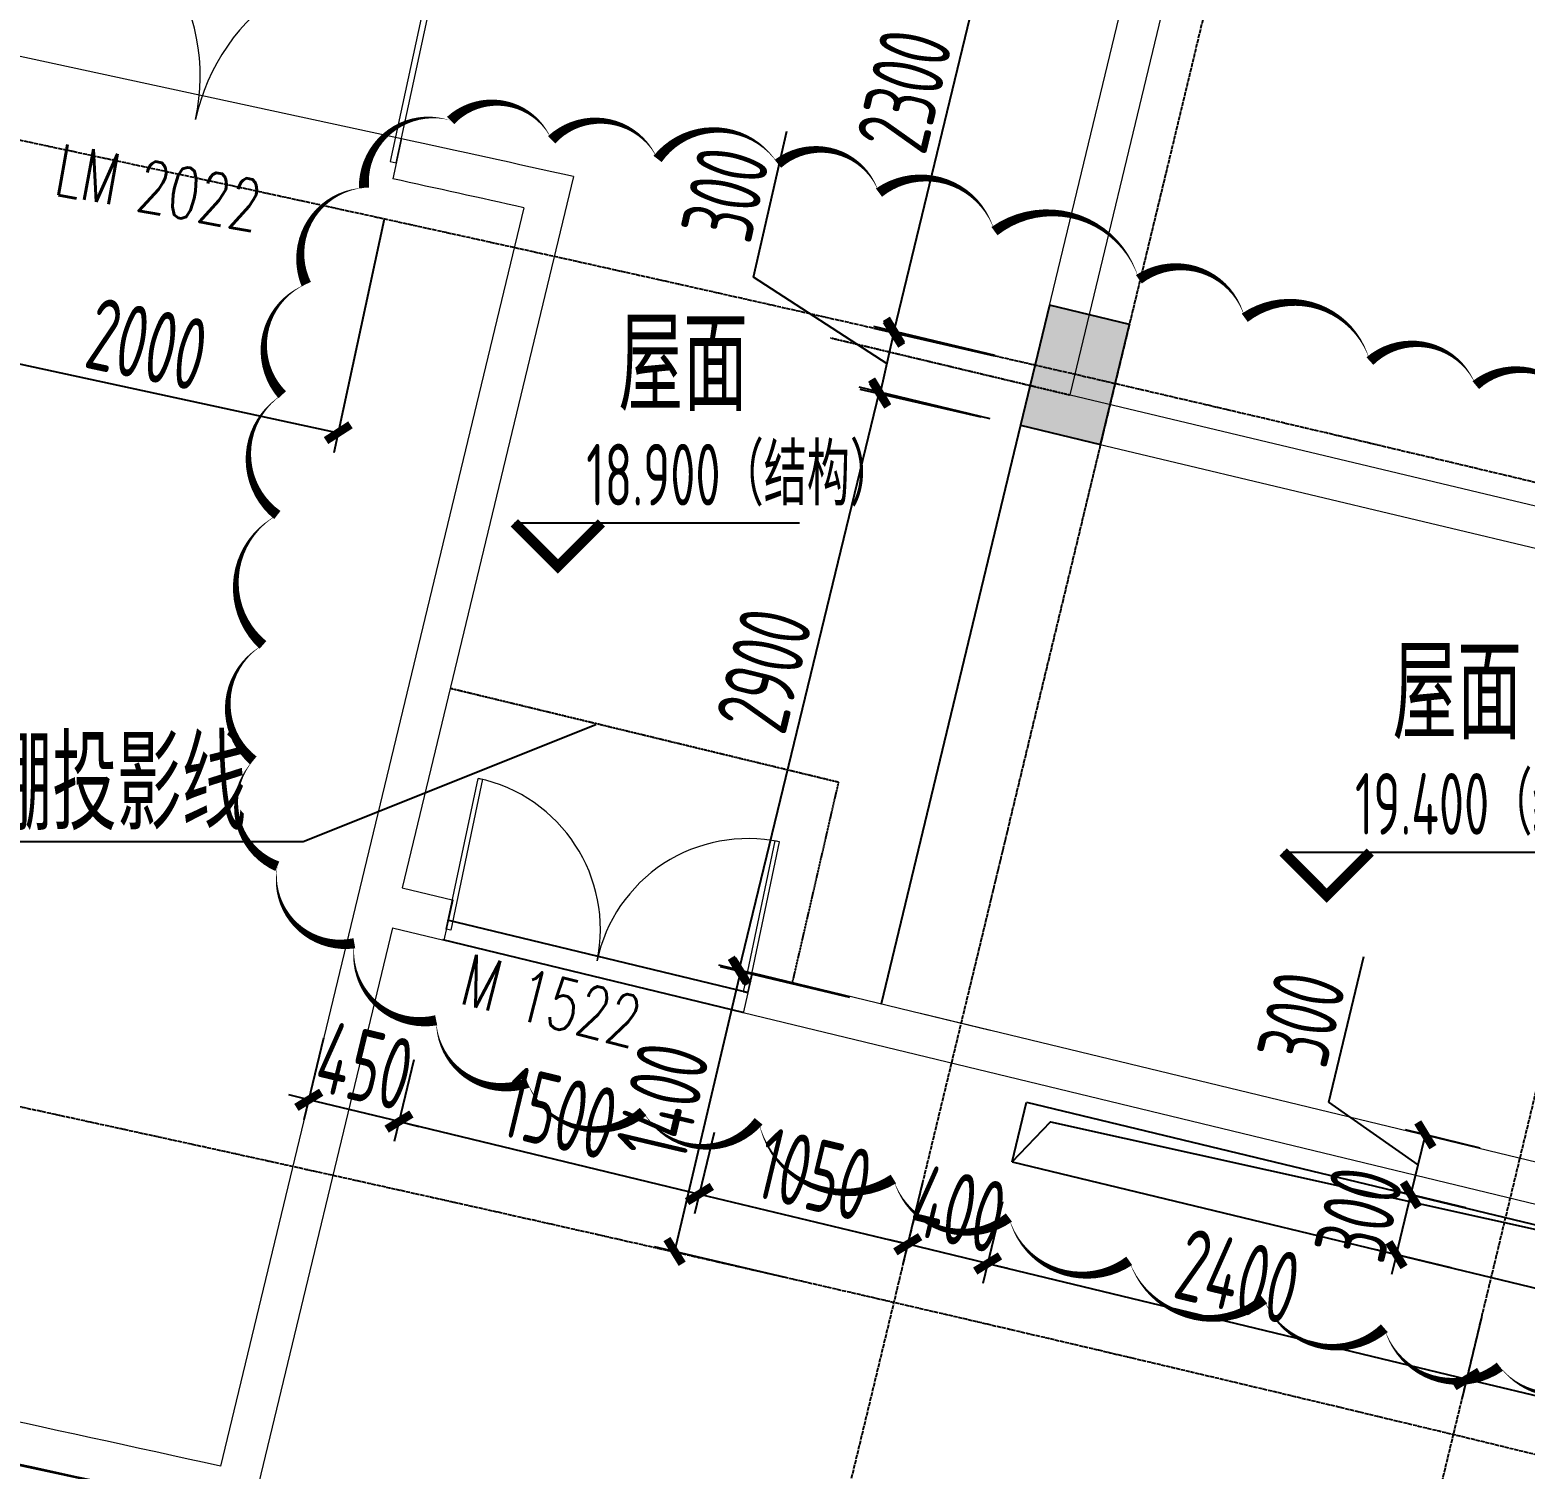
# Model space of a CAD drawing. Header units: millimetres. Extents: x 11536546 to 24947533, y -12764720 to -6308891.
# Drawn here: x 11843055 to 11850336, y -6398712 to -6391707 of the extents above; entities that cross this region are included whole.
import ezdxf
from ezdxf.enums import TextEntityAlignment as Align

# ---------------------------------------------------------------- set-up
doc = ezdxf.new("R2010")
doc.units = ezdxf.units.MM
doc.header["$LTSCALE"] = 10
for name, pattern in [('A2-RG-AXIS$0$CENTER', [2, 1.25, -0.25, 0.25, -0.25]), ('A2-RG-AXIS$0$DOTE', [2.4200000000000004, 2, -0.2, 0.02, -0.2]), ('A2-RI-F5$0$HIDDEN', [0.375, 0.25, -0.125])]:
    doc.linetypes.add(name, pattern=pattern)
for name, color, linetype in [('A2-RB-F5$0$$34$A-DIMS-100', 1, 'Continuous'), ('A2-RB-F5$0$A-DIMS-100', 1, 'Continuous'), ('A2-RB-F5$0$A-HATH', 9, 'Continuous'), ('A2-RG-AXIS$0$A-GRID', 1, 'A2-RG-AXIS$0$CENTER'), ('A2-RI-F5$0$$2$A-SYMB', 4, 'Continuous'), ('A2-RI-F5$0$A-HATH', 9, 'Continuous'), ('A2-RI-F5$0$A-HOLE', 2, 'Continuous'), ('A2-RI-F5$0$A-ROOF-DRAN', 175, 'Continuous'), ('A2-RI-F5$0$A-STRS', 50, 'Continuous'), ('A2-RI-F5$0$A-SYMB', 4, 'Continuous'), ('A2-RI-F5$0$A-SYMB-AREA', 4, 'Continuous'), ('A2-RI-F5$0$A-SYMB-DOOR', 4, 'Continuous'), ('A2-RI-F5$0$A-SYMB-NAME', 4, 'Continuous'), ('A2-RI-F5$0$A-SYMB-VOID', 35, 'Continuous'), ('A2-RI-F5$0$an-door', 2, 'Continuous'), ('A2-RI-F5$0$an-wall', 4, 'Continuous'), ('A2-RS-F5$0$A-HATH-GRAY', 8, 'Continuous'), ('A2-RS-F5$0$A-WALL-CONC', 6, 'Continuous')]:
    doc.layers.add(name, color=color, linetype=linetype)
for name, color, linetype, lineweight in [('A2-RI-F5$0$A-DOOR', 32, 'Continuous', 5), ('A2-RI-F5$0$A-WALL', 7, 'Continuous', 5), ('A2-RI-F5$0$ECADI-PARCEL NAMES', 2, 'Continuous', 9)]:
    doc.layers.add(name, color=color, linetype=linetype, lineweight=lineweight)
doc.styles.add('A2-RB-F5$0$$0$XD2008', font='hzs.shx', dxfattribs={"width": 0.7, "bigfont": 'hztxt.shx'})
doc.styles.add('A2-RB-F5$0$XD2008', font='hzs.shx', dxfattribs={"width": 0.7, "bigfont": 'hztxt.shx'})
doc.styles.add('A2-RI-F5$0$$0$XD2008', font='hzs.shx', dxfattribs={"width": 0.7, "bigfont": 'hztxt.shx'})
doc.styles.add('A2-RI-F5$0$ECADI', font='hzs.shx', dxfattribs={"width": 0.7, "bigfont": 'hztxt.shx'})
doc.styles.add('A2-RI-F5$0$ECADI-TXT', font='simplex.shx', dxfattribs={"bigfont": 'hztxt.shx'})
doc.dimstyles.new('A2-RB-F5$0$$0$XD100$0', dxfattribs={"dimscale": 100, "dimtxt": 3.5, "dimasz": 1, "dimexe": 1, "dimexo": 2, "dimgap": 0.5, "dimtad": 1, "dimdec": 0, "dimdsep": 46, "dimtxsty": 'A2-RB-F5$0$$0$XD2008', "dimblk1": 'A2-RB-F5$0$$20$_ArchTick', "dimblk2": 'A2-RB-F5$0$$20$_ArchTick', "dimsah": 1, "dimcen": 2.5, "dimclrt": 4, "dimaunit": 1, "dimadec": 0, "dimazin": 0, "dimtfac": 1, "dimtdec": 0, "dimtix": 1, "dimtmove": 2, "dimatfit": 3, "dimfxl": 0, "dimtolj": 1, "dimtzin": 0, "dimarcsym": 0})
doc.dimstyles.new('A2-RB-F5$0$XD100$0', dxfattribs={"dimscale": 100, "dimtxt": 3.5, "dimasz": 1, "dimexe": 1, "dimexo": 2, "dimgap": 0.5, "dimtad": 1, "dimdec": 0, "dimdsep": 46, "dimtxsty": 'A2-RB-F5$0$XD2008', "dimblk1": 'A2-RB-F5$0$_ArchTick', "dimblk2": 'A2-RB-F5$0$_ArchTick', "dimsah": 1, "dimcen": 2.5, "dimclrt": 4, "dimaunit": 1, "dimadec": 0, "dimazin": 0, "dimtfac": 1, "dimtdec": 0, "dimtix": 1, "dimtmove": 1, "dimatfit": 3, "dimfxl": 0, "dimtolj": 1, "dimtzin": 0, "dimarcsym": 0})

# ---------------------------------------------------------------- blocks, each defined once
blk = doc.blocks.new('A2-RS-F5')
at = {"layer": 'A2-RS-F5$0$A-HATH-GRAY', "ltscale": 3}
h = blk.add_hatch(color=256, dxfattribs=at)
h.paths.add_polyline_path([(11842321.90428654, -6391690.615967413), (11842713.27065002, -6391773.274116066), (11842589.28342704, -6392360.323661279), (11842197.91706357, -6392277.665512629)])
h.paths.add_polyline_path([(11833592.06087686, -6389987.642371937), (11833986.15228064, -6390056.140295059), (11833883.40539595, -6390647.277400717), (11833489.31399218, -6390578.779477595)])
h.paths.add_polyline_path([(11824744.81420379, -6389129.529481432), (11824834.79118663, -6388536.31439181), (11825230.26791305, -6388596.29904704), (11825140.29093021, -6389189.514136661)])
h.paths.add_polyline_path([(11852696.97136014, -6394780.110167758), (11853086.75627167, -6394869.930670648), (11853221.48702601, -6394285.253303346), (11852831.70211447, -6394195.432800456)])
h.paths.add_polyline_path([(11847879.10405778, -6393630.85118868), (11848267.96819689, -6393724.577819423), (11848408.55814301, -6393141.281610752), (11848019.69400389, -6393047.554980008)])
h.paths.add_polyline_path([(11854621.34327924, -6386808.890978524), (11855011.12819078, -6386898.711481415), (11855145.85894511, -6386314.034114113), (11854756.07403358, -6386224.213611223)])
h.paths.add_polyline_path([(11849800.57457327, -6385658.824452772), (11850189.43871238, -6385752.551083514), (11850330.0286585, -6385169.254874843), (11849941.16451938, -6385075.5282441)])
h.paths.add_polyline_path([(11850761.82500237, -6402795.945719294), (11851150.68914149, -6402889.672350037), (11851291.2790876, -6402306.376141366), (11850902.41494849, -6402212.649510622)])
h.paths.add_polyline_path([(11845945.90122119, -6401651.554094728), (11846334.76536031, -6401745.280725471), (11846475.35530642, -6401161.984516799), (11846086.49116731, -6401068.257886056)])
h.paths.add_polyline_path([(11840457.52973794, -6400444.413410977), (11840848.92493725, -6400526.934910948), (11840972.70718721, -6399939.842111985), (11840581.3119879, -6399857.320612013)])
h.paths.add_polyline_path([(11831997.73245878, -6398793.391804017), (11832391.33568718, -6398864.641355529), (11832498.21001445, -6398274.236512925), (11832104.60678605, -6398202.986961413)])
h.paths.add_polyline_path([(11823494.11623937, -6397385.35974841), (11823889.60303352, -6397445.277989797), (11823979.4803956, -6396852.047798569), (11823583.99360145, -6396792.129557181)])
h.paths.add_polyline_path([(11793833.20282873, -6381538.554442208), (11794232.3785879, -6381564.219852502), (11794270.87670334, -6380965.456213737), (11793871.70094417, -6380939.790803443)])
h.paths.add_polyline_path([(11801616.134312, -6382017.357266578), (11802015.31007117, -6382043.022676871), (11802053.80818661, -6381444.259038107), (11801654.63242744, -6381418.593627812)])
h.paths.add_polyline_path([(11801856.74149815, -6378275.003580611), (11802255.91725733, -6378300.668990904), (11802294.41537277, -6377701.90535214), (11801895.23961359, -6377676.239941846)])
h.paths.add_polyline_path([(11794073.84288032, -6377795.891268187), (11794473.0186395, -6377821.55667848), (11794511.51675494, -6377222.793039716), (11794112.34099576, -6377197.127629422)])
h.paths.add_polyline_path([(11800791.62358666, -6394841.549439968), (11801190.79934584, -6394867.214850261), (11801229.29746128, -6394268.451211496), (11800830.1217021, -6394242.785801202)])
h.paths.add_polyline_path([(11793208.19863436, -6394376.37385612), (11793607.37439354, -6394402.039266413), (11793645.87250898, -6393803.275627648), (11793246.6967498, -6393777.610217354)])
h.paths.add_polyline_path([(11801032.24979565, -6391099.125499848), (11801431.42555482, -6391124.790910142), (11801469.92367026, -6390526.027271377), (11801070.74791109, -6390500.361861083)])
h.paths.add_polyline_path([(11793782.4487804, -6385444.997938276), (11794181.62453957, -6385470.663348569), (11794143.12642413, -6386069.426987332), (11793743.95066496, -6386043.76157704)])
h.paths.add_polyline_path([(11789498.20568949, -6385266.479827492), (11789897.96201485, -6385280.439782198), (11789877.02208279, -6385880.074270235), (11789477.26575743, -6385866.11431553)])
h.paths.add_polyline_path([(11780625.99149902, -6385086.349569224), (11781025.99082418, -6385085.614807438), (11781027.09296686, -6385685.613795171), (11780627.0936417, -6385686.348556956)])
h.paths.add_polyline_path([(11771756.15788992, -6385156.498833105), (11772156.09697219, -6385149.518111947), (11772166.56805393, -6385749.426735361), (11771766.62897165, -6385756.407456517)])
h.paths.add_polyline_path([(11762877.34982993, -6385485.517775192), (11763276.83218426, -6385465.174506539), (11763307.34708724, -6386064.398038033), (11762907.86473291, -6386084.741306685)])
h.paths.add_polyline_path([(11789180.81460369, -6394210.841622682), (11789580.56272129, -6394225.034665778), (11789601.85205063, -6393625.412481019), (11789202.10393303, -6393611.219437923)])
h.paths.add_polyline_path([(11780563.73452788, -6394034.511276547), (11780963.72752367, -6394036.87841073), (11780967.27798949, -6393436.888915662), (11780567.28499371, -6393434.521781479)])
h.paths.add_polyline_path([(11771944.1167571, -6394105.586166854), (11772344.02043663, -6394096.808519382), (11772330.85373003, -6393496.953005248), (11771930.95005049, -6393505.73065272)])
h.paths.add_polyline_path([(11752786.31524094, -6395149.480559412), (11753185.04947198, -6395117.76164756), (11753137.47015298, -6394519.651115632), (11752738.73614109, -6394551.370010052)])
h.paths.add_polyline_path([(11756404.97910265, -6378216.475718225), (11756803.69753111, -6378184.757218766), (11756756.11656693, -6377586.647515418), (11756357.37621231, -6377618.367061418)])
h.paths.add_polyline_path([(11793448.82979583, -6390633.795230709), (11793848.00555501, -6390659.460641002), (11793886.50367045, -6390060.697002238), (11793487.32791127, -6390035.031591943)])
h.paths.add_polyline_path([(11763330.59917605, -6394423.990723143), (11763730.08591242, -6394403.733688041), (11763699.70012461, -6393804.503595423), (11763300.21338825, -6393824.760630525)])
h.paths.add_polyline_path([(11751469.94535055, -6378601.50628229), (11751868.68562965, -6378569.786044586), (11751821.10803365, -6377971.676073228), (11751422.36767903, -6378003.395619228)])
h.paths.add_polyline_path([(11757057.41109889, -6386441.239289915), (11757456.44374637, -6386413.136266937), (11757410.20760148, -6385814.906395334), (11757011.63881368, -6385842.976749659)])
h.paths.add_polyline_path([(11752124.17947959, -6386825.660111643), (11752522.91371063, -6386793.941199791), (11752475.33439163, -6386195.830667863), (11752076.60037974, -6386227.549562283)])
h.paths.add_polyline_path([(11757521.944411, -6394777.425468929), (11757920.84427101, -6394747.49663105), (11757871.87090682, -6394149.484616145), (11757473.43475213, -6394179.378662932)])
at = {"layer": 'A2-RS-F5$0$A-WALL-CONC'}
blk.add_3dface([(11847879.10405778, -6393630.85118868), (11848267.96819689, -6393724.577819423), (11848408.55814301, -6393141.281610752), (11848019.69400389, -6393047.554980008)], dxfattribs=at)
blk = doc.blocks.new('A2-RG-AXIS')
at = {"layer": 'A2-RG-AXIS$0$A-GRID', "linetype": 'A2-RG-AXIS$0$DOTE'}
for p, q in [((11852463.32296544, -6376318.388348403), (11846488.01340499, -6401109.467786302)), ((11845769.35964724, -6416040.753112658), (11855178.3874563, -6377003.453457114))]:
    blk.add_line(p, q, dxfattribs=at)
for radius, end in [(308699.9999999902, 95.4076440106419), (304099.9999999902, 95.40764399720393), (300799.9999999902, 95.40764398384447)]:
    blk.add_arc((11778730.70926435, -6694178.721949182), radius, 75.58928463849298, end, dxfattribs=at)
blk = doc.blocks.new('A2-RI-F5$0$A$C2779201F')
for points in [[(0, 0), (7.636845111846924e-07, 1000), (30.00000076368451, 1000.000000000931), (30, 0)], [(2000, 3.352761268615723e-07), (2000, 1000.000000335276), (1970, 1000.000000336207), (1970.000000001863, 3.352761268615723e-07)]]:
    blk.add_lwpolyline(points, close=True)
for centre, start, end in [((0, 0), 0, 90), ((2000, 3.352761268615723e-07), 90, 180)]:
    blk.add_arc(centre, 999.9999999999999, start, end)
blk = doc.blocks.new('A2-RI-F5$0$ECADI-TAG-DOOR')
blk = doc.blocks.new('A2-RI-F5$0$$2$ECADI-TAG-HGHT（国标）')
at = {"color": 1}
blk.add_line((-2.121320343559546, 2.121320343559546), (11.76789873223262, 2.121320343559546), dxfattribs=at)
at = {"color": 1, "const_width": 0.5}
blk.add_lwpolyline([(-2.121320343559546, 2.121320343559546), (0, 0), (2.121320343559546, 2.121320343559546)], dxfattribs=at)
at = {"style": 'A2-RI-F5$0$$0$XD2008', "width": 0.7}
blk.add_attdef('FL', text='', height=3, dxfattribs=at).set_placement((-2.688785023899595, 2.967328765217609), align=Align.RIGHT)
for tag, p in [('F.F.L.', (2.283611041903605, 2.967328765217609)), ('T.O.S.', (2.283611041903605, -1.104423031572336))]:
    blk.add_attdef(tag, p, '', height=3, dxfattribs=at)
blk = doc.blocks.new('A2-RI-F5$0$5erhfh')
at = {"layer": 'A2-RI-F5$0$A-SYMB-AREA', "style": 'A2-RI-F5$0$ECADI', "width": 0.7}
blk.add_attdef('340M2', text='', height=2.5, dxfattribs=at).set_placement((0, 1.25), align=Align.MIDDLE_LEFT)
at = {"layer": 'A2-RI-F5$0$A-SYMB-NAME', "style": 'A2-RI-F5$0$ECADI', "width": 0.7}
blk.add_attdef('CHINESENAME', (-12.29193252821193, 3.0875), '', height=4.5, dxfattribs=at)
blk = doc.blocks.new('A2-RI-F5')
at = {"layer": 'A2-RI-F5$0$A-HATH', "linetype": 'A2-RI-F5$0$HIDDEN'}
for p, q in [((11846952.96846694, -6393205.582090617), (11848120.27986524, -6393483.778988591)), ((11845102.52243879, -6394910.998623983), (11846992.0453875, -6395367.552121131)), ((11846992.0453875, -6395367.552121131), (11846767.48672993, -6396342.070377038))]:
    blk.add_line(p, q, dxfattribs=at)
at = {"layer": 'A2-RI-F5$0$A-HOLE'}
for p, q in [((11847837.64773356, -6397217.034946344), (11847907.94268704, -6396925.386837288)), ((11847907.94268704, -6396925.386837288), (11851553.5438625, -6397804.074330435)), ((11847837.64773356, -6397217.034946344), (11851483.24886215, -6398095.722428192))]:
    blk.add_line(p, q, dxfattribs=at)
at = {"layer": 'A2-RI-F5$0$A-HOLE', "ltscale": 500}
blk.add_lwpolyline([(11841611.26055071, -6398394.279020389), (11843879.62481667, -6398880.31392593), (11843505.56083563, -6400428.438629267), (11841276.49412579, -6399953.19002882), (11841611.26055071, -6398394.279020389)], dxfattribs=at)
at = {"layer": 'A2-RI-F5$0$A-ROOF-DRAN'}
blk.add_arc((11778730.70895571, -6694178.723858639), 299749.9999999704, 77.09857082075048, 93.89835785240902, dxfattribs=at)
at = {"layer": 'A2-RI-F5$0$A-STRS'}
blk.add_line((11847879.10385366, -6393630.851139481), (11847200.36225591, -6396446.895512211), dxfattribs=at)
at = {"layer": 'A2-RI-F5$0$A-SYMB'}
blk.add_lwpolyline([(11842347.0921539, -6395656.822555014), (11844385.12464634, -6395656.822555014), (11845810.50839304, -6395087.477901435)], dxfattribs=at)
at = {"layer": 'A2-RI-F5$0$A-SYMB-VOID', "ltscale": 500}
blk.add_lwpolyline([(11847837.64773356, -6397217.034946344), (11848025.09129091, -6397022.577019993), (11851553.5438625, -6397804.074330435)], dxfattribs=at)
at = {"layer": 'A2-RI-F5$0$A-WALL'}
for p, q in [((11847878.86451106, -6393631.845547479), (11848488.32708784, -6391103.234267619)), ((11848120.27986524, -6393483.778988591), (11848682.7591574, -6391150.097582991)), ((11844865.04428501, -6392235.74338044), (11844823.15971093, -6392431.309518469)), ((11845701.95759325, -6392421.100840328), (11844867.54776348, -6395883.000123311)), ((11845459.78962454, -6392572.289931745), (11843983.33001273, -6398698.002128677)), ((11848120.27986524, -6393483.778988592), (11852743.33735823, -6394585.558904023)), ((11847878.86451106, -6393631.845547481), (11852696.97136014, -6394780.110167758)), ((11844867.65745122, -6395883.026626468), (11845117.00750875, -6395943.275506142)), ((11845114.94598122, -6395942.778590415), (11845070.03451123, -6396137.681106638)), ((11844820.68445371, -6396077.432226964), (11843651.27999228, -6400929.197297432)), ((11844820.68445371, -6396077.432226964), (11845070.03451123, -6396137.681106638)), ((11846573.26000113, -6396294.271067128), (11846527.62445109, -6396492.315876957)), ((11846573.01933054, -6396295.315506409), (11847731.35705763, -6396575.197336129)), ((11846528.15847051, -6396489.998390389), (11852158.03017462, -6397850.308735779)), ((11847391.88915368, -6396492.940791387), (11852204.89348439, -6397655.876632127))]:
    blk.add_line(p, q, dxfattribs=at)
for centre, radius, start, end in [((11778730.70926437, -6694178.721949022), 309099.9999998286, 77.4867540683897, 77.64564537205918), ((11778730.70926437, -6694178.721949022), 308899.9999998286, 77.52452923331838, 77.64547321948187), ((11764832.99186637, -6751828.441490963), 364756.3279447493, 77.05215059986755, 77.05222803397481), ((11778730.70895571, -6694178.723858639), 300149.9999999704, 76.83044693263419, 82.06675921657938), ((11778730.76012573, -6694178.732673494), 302600.0000002541, 77.54694085264134, 78.03603223219214), ((11778730.76012573, -6694178.732673494), 302400.0000002541, 77.54766731588592, 77.99822393826572)]:
    blk.add_arc(centre, radius, start, end, dxfattribs=at)
at = {"layer": 'A2-RI-F5$0$an-door'}
for p, q in [((11846549.58370327, -6396392.297539454), (11845089.0789005, -6396039.404987526)), ((11846526.09720451, -6396489.500339703), (11845065.59240174, -6396136.607787775))]:
    blk.add_line(p, q, dxfattribs=at)
at = {"layer": 'A2-RI-F5$0$an-wall'}
blk.add_arc((11778729.82955532, -6694178.797083407), 297150.0000024507, 76.66060151401074, 94.29744478682298, dxfattribs=at)
at = {"layer": 'A2-RI-F5$0$ECADI-PARCEL NAMES'}
blk.add_line((11842909.98388137, -6391814.152562562), (11844865.04602304, -6392235.743753669), dxfattribs=at)
at = {"layer": 'Defpoints', "color": 3}
for points in [[(11848970.56670965, -6393108.111065512, 0, 50, 0.52056705), (11848454.9891254, -6392920.748493041, 0, 50, 0.52056705), (11848454.9891254, -6392920.748493041, 0, 50, 0.52056705), (11847751.92725147, -6392686.549148901, 0, 50, 0.52056705), (11847751.92725147, -6392686.549148901, 0, 50, 0.52056705), (11847189.49123191, -6392499.18657643, 0, 50, 0.52056705), (11847189.49123191, -6392499.186576429, 0, 50, 0.52056705), (11846697.35129006, -6392358.66077563, 0, 50, 0.52056705), (11846697.35129006, -6392358.66077563, 0, 50, 0.52056705), (11846111.46077862, -6392335.246261244, 0, 50, 0.52056705), (11846111.46077862, -6392335.246261244, 0, 50, 0.52056705), (11845595.88319437, -6392241.564975008, 0, 50, 0.52056705), (11845595.88319437, -6392241.564975008, 0, 50, 0.52056705), (11845103.74325252, -6392147.883688772, 0, 50, 0.52056705), (11845103.74325252, -6392147.883688772, 0, 50, 0.52056705), (11844681.91623786, -6392475.764319149, 0, 50, 0.52056705), (11844681.91623786, -6392475.764319149, 0, 50, 0.52056705), (11844400.69822808, -6392944.170750324, 0, 50, 0.52056705), (11844400.69822808, -6392944.170750324, 0, 50, 0.52056705), (11844283.5100161, -6393482.836210453, 0, 50, 0.52056705), (11844283.5100161, -6393482.836210453, 0, 50, 0.52056705), (11844260.0723737, -6394068.346185145, 0, 50, 0.52056705), (11844260.0723737, -6394068.346185145, 0, 50, 0.52056705), (11844189.77629601, -6394700.692931508, 0, 50, 0.52056705), (11844189.77629601, -6394700.692931508, 0, 50, 0.52056705), (11844142.90101121, -6395262.780648919, 0, 50, 0.52056705), (11844142.90101121, -6395262.780648919, 0, 50, 0.52056705), (11844260.0723737, -6395778.023851763, 0, 50, 0.52056705), (11844260.0723737, -6395778.023851763, 0, 50, 0.52056705), (11844635.04095306, -6396152.748996705, 0, 50, 0.52056705), (11844635.04095306, -6396152.748996705, 0, 50, 0.52056705), (11845033.44717482, -6396527.474141645, 0, 50, 0.52056705), (11845033.44717482, -6396527.474141645, 0, 50, 0.52056705), (11845478.71183188, -6396831.940257632, 0, 50, 0.52056705), (11845478.71183188, -6396831.940257632, 0, 50, 0.52056705), (11846041.16470093, -6396972.458315537, 0, 50, 0.52056705), (11846041.16470093, -6396972.458315537, 0, 50, 0.52056705), (11846603.60072048, -6397019.302830103, 0, 50, 0.52056705), (11846603.60072048, -6397019.302830103, 0, 50, 0.52056705), (11847259.78730962, -6397300.346688808, 0, 50, 0.52056705), (11847259.78730962, -6397300.346688808, 0, 50, 0.52056705), (11847822.24017866, -6397487.70926128, 0, 50, 0.52056705), (11847822.24017866, -6397487.70926128, 0, 50, 0.52056705), (11848408.1138406, -6397698.494091032, 0, 50, 0.52056705), (11848408.1138406, -6397698.494091032, 0, 50, 0.52056705), (11849064.30042974, -6397885.856663501, 0, 50, 0.52056705), (11849064.30042974, -6397885.856663501, 0, 50, 0.52056705), (11849650.19094118, -6398026.374721408, 0, 50, 0.52056705), (11849650.19094118, -6398026.374721409, 0, 50, 0.52056705), (11850212.62696073, -6398213.737293878, 0, 50, 0.52056705), (11850212.62696073, -6398213.737293878, 0, 50, 0.52056705), (11850775.07982977, -6398190.315036595, 0, 50, 0.52056705)], [(11850611.03318249, -6393576.517496687, 0, 50, 0.52056705), (11850095.45559824, -6393435.999438782, 0, 50, 0.52056705), (11850095.45559824, -6393435.999438782, 0, 50, 0.52056705), (11849579.87801399, -6393318.895895264, 0, 50, 0.52056705), (11849579.87801399, -6393318.895895264, 0, 50, 0.52056705), (11848970.56670965, -6393108.111065513, 0, 0, 0)]]:
    blk.add_lwpolyline(points, format="xyseb", dxfattribs=at)
ref = blk.add_blockref('A2-RI-F5$0$5erhfh', (11846806.22076557, -6396196.051744877), dxfattribs=dict(xscale=100, yscale=100, zscale=100))
ref.add_attrib('CHINESENAME', '屋面', (11845920.92071938, -6393561.645153998), dxfattribs={"layer": 'A2-RI-F5$0$A-SYMB-NAME', "height": 450, "style": 'A2-RI-F5$0$ECADI', "width": 0.7})
ref = blk.add_blockref('A2-RI-F5$0$5erhfh', (11850575.2497752, -6397794.696297635), dxfattribs=dict(xscale=100, yscale=100, zscale=100))
ref.add_attrib('CHINESENAME', '屋面', (11849689.94972901, -6395160.289706756), dxfattribs={"layer": 'A2-RI-F5$0$A-SYMB-NAME', "height": 450, "style": 'A2-RI-F5$0$ECADI', "width": 0.7})
ref = blk.add_blockref('A2-RI-F5$0$5erhfh', (11842879.66619184, -6395910.270139504), dxfattribs=dict(xscale=-100, yscale=100, zscale=100))
ref.add_attrib('CHINESENAME', '雨棚投影线', (11842533.85944464, -6395601.520139385), dxfattribs={"layer": 'A2-RI-F5$0$A-SYMB-NAME', "height": 450, "style": 'A2-RI-F5$0$ECADI', "width": 0.7})
at = {"layer": 'A2-RI-F5$0$$2$A-SYMB'}
ref = blk.add_blockref('A2-RI-F5$0$$2$ECADI-TAG-HGHT（国标）', (11845626.23374669, -6394318.58874854), dxfattribs=dict(at, xscale=100, yscale=100, zscale=100))
ref.add_attrib('F.F.L.', '18.900（结构）', (11845763.86178589, -6394021.855872017), dxfattribs={"layer": '0', "height": 300, "style": 'A2-RI-F5$0$$0$XD2008', "width": 0.6999999999999998})
ref = blk.add_blockref('A2-RI-F5$0$$2$ECADI-TAG-HGHT（国标）', (11849369.61622615, -6395920.855133447), dxfattribs=dict(at, xscale=100, yscale=100, zscale=100))
ref.add_attrib('F.F.L.', '19.400（结构）', (11849507.24426536, -6395624.122256924), dxfattribs={"layer": '0', "height": 300, "style": 'A2-RI-F5$0$$0$XD2008', "width": 0.6999999999999998})
at = {"layer": 'A2-RI-F5$0$A-DOOR', "rotation": 347.8310307398768}
blk.add_blockref('A2-RI-F5$0$A$C2779201F', (11842884.34287835, -6391933.067071335), dxfattribs=at)
at = {"layer": 'A2-RI-F5$0$A-DOOR', "xscale": 0.7500000000684255, "yscale": 0.7500000000684255, "zscale": 0.7500000000684255, "rotation": 348.0969566789299}
blk.add_blockref('A2-RI-F5$0$A$C2779201F', (11845082.6951796, -6396083.909232867), dxfattribs=at)
at = {"layer": 'A2-RI-F5$0$A-SYMB-DOOR'}
ref = blk.add_blockref('A2-RI-F5$0$ECADI-TAG-DOOR', (11843561.38455539, -6393318.889902758), dxfattribs=dict(at, xscale=99.99999999833324, yscale=99.99999999833324, zscale=99.99999999833324, rotation=349.587748184))
ref.add_attrib('门窗主编号1', 'LM', dxfattribs={"height": 250.0000000002097, "rotation": 349.5877481237735, "style": 'A2-RI-F5$0$ECADI-TXT', "width": 0.6999999999999982}).set_placement((11843466.84125823, -6392560.891516703), align=Align.RIGHT)
ref.add_attrib('门窗主编号2', '2022', (11843563.37411449, -6392582.92406457, 333.3333333332655), dxfattribs={"height": 250.0000000002097, "rotation": 349.5877481237735, "style": 'A2-RI-F5$0$ECADI-TXT', "width": 0.6999999999999982})
ref = blk.add_blockref('A2-RI-F5$0$ECADI-TAG-DOOR', (11845356.60752773, -6397250.622586899, -333.3333333332655), dxfattribs=dict(at, xscale=99.99999999833327, yscale=99.99999999833327, zscale=99.99999999833327, rotation=345.7570234982839))
ref.add_attrib('门窗主编号1', 'M', dxfattribs={"height": 250.0000000002097, "rotation": 345.757023394144, "style": 'A2-RI-F5$0$ECADI-TXT', "width": 0.6999999999999982}).set_placement((11845312.91654351, -6396488.001392461, -333.3333333332655), align=Align.RIGHT)
ref.add_attrib('门窗主编号2', '1522', (11845407.7617531, -6396516.433974514), dxfattribs={"height": 250.0000000002097, "rotation": 345.757023394144, "style": 'A2-RI-F5$0$ECADI-TXT', "width": 0.6999999999999982})
blk = doc.blocks.new('A2-RB-F5$0$_ArchTick')
at = {"color": 0, "linetype": 'ByBlock', "const_width": 0.4}
blk.add_lwpolyline([(-0.5, -0.5), (0.5, 0.5)], dxfattribs=at)
blk = doc.blocks.new('*D783')
at = {"layer": 'A2-RB-F5$0$A-DIMS-100', "color": 0, "lineweight": -2, "transparency": 16777216}
for p, q in [((11847401.91997114, -6397317.742297629), (11847306.22742379, -6397714.762876214)), ((11847790.7841109, -6397411.468925699), (11847695.09156355, -6397808.489504283)), ((11847329.65908081, -6397617.546841275), (11847232.44304587, -6397594.115184258)), ((11847718.52322057, -6397711.273469344), (11847329.65908081, -6397617.546841275)), ((11847718.52322057, -6397711.273469344), (11847815.73925551, -6397734.70512636))]:
    blk.add_line(p, q, dxfattribs=at)
at = {"layer": 'Defpoints', "color": 0, "transparency": 16777216}
for p in [(11847448.78328517, -6397123.31022775), (11847837.64742493, -6397217.036855819), (11847329.65908081, -6397617.546841275)]:
    blk.add_point(p, dxfattribs=at)
at = {"layer": 'A2-RB-F5$0$A-DIMS-100', "color": 0, "lineweight": -2, "transparency": 16777216, "xscale": 100, "yscale": 100, "zscale": 100}
for p, rotation in [((11847329.65908081, -6397617.546841275), 346.4486596404055), ((11847718.52322057, -6397711.273469344), 166.4486596404056)]:
    blk.add_blockref('A2-RB-F5$0$_ArchTick', p, dxfattribs=dict(at, rotation=rotation))
at = {"layer": 'A2-RB-F5$0$A-DIMS-100', "color": 4, "transparency": 16777216, "insert": (11847576.81237898, -6397445.674076695), "char_height": 350, "attachment_point": 5, "rotation": 346.44865964040554, "style": 'A2-RB-F5$0$XD2008'}
blk.add_mtext('\\A1;400', dxfattribs=at)
blk = doc.blocks.new('*D784')
at = {"layer": 'A2-RB-F5$0$A-DIMS-100', "color": 0, "lineweight": -2, "transparency": 16777216}
for p, q in [((11847790.78409136, -6397411.468920993), (11847695.09149943, -6397808.489509493)), ((11847718.52316621, -6397711.273476906), (11850051.70794827, -6398273.633479692)), ((11850123.96887342, -6397973.828923779), (11850028.27628149, -6398370.849512278))]:
    blk.add_line(p, q, dxfattribs=at)
at = {"layer": 'Defpoints', "color": 0, "transparency": 16777216}
for p in [(11847837.64742493, -6397217.036855821), (11850170.83220699, -6397779.396858606), (11850051.70794827, -6398273.633479692)]:
    blk.add_point(p, dxfattribs=at)
at = {"layer": 'A2-RB-F5$0$A-DIMS-100', "color": 0, "lineweight": -2, "transparency": 16777216, "xscale": 100, "yscale": 100, "zscale": 100}
for p, rotation in [((11847718.52316621, -6397711.273476906), 166.4486538849018), ((11850051.70794827, -6398273.633479692), 346.4486538849018)]:
    blk.add_blockref('A2-RB-F5$0$_ArchTick', p, dxfattribs=dict(at, rotation=rotation))
at = {"layer": 'A2-RB-F5$0$A-DIMS-100', "color": 4, "transparency": 16777216, "insert": (11848937.8368075, -6397773.71740498), "char_height": 350, "attachment_point": 5, "rotation": 346.4486538849018, "style": 'A2-RB-F5$0$XD2008'}
blk.add_mtext('\\A1;2400', dxfattribs=at)
blk = doc.blocks.new('*D785')
at = {"layer": 'A2-RB-F5$0$A-DIMS-100', "color": 0, "lineweight": -2, "transparency": 16777216}
for p, q in [((11850123.96887343, -6397973.828923778), (11850028.27639541, -6398370.849039624)), ((11850051.7080622, -6398273.633007037), (11851364.12440872, -6398589.960486099)), ((11851436.38521995, -6398290.15640284), (11851340.69274194, -6398687.176518685))]:
    blk.add_line(p, q, dxfattribs=at)
at = {"layer": 'Defpoints', "color": 0, "transparency": 16777216}
for p in [(11850170.83220699, -6397779.396858606), (11851483.24855352, -6398095.724337668), (11851364.12440872, -6398589.960486099)]:
    blk.add_point(p, dxfattribs=at)
at = {"layer": 'A2-RB-F5$0$A-DIMS-100', "color": 0, "lineweight": -2, "transparency": 16777216, "xscale": 100, "yscale": 100, "zscale": 100}
for p, rotation in [((11850051.7080622, -6398273.633007037), 166.4486538847832), ((11851364.12440872, -6398589.960486099), 346.4486538847832)]:
    blk.add_blockref('A2-RB-F5$0$_ArchTick', p, dxfattribs=dict(at, rotation=rotation))
at = {"layer": 'A2-RB-F5$0$A-DIMS-100', "color": 4, "transparency": 16777216, "insert": (11850760.63748572, -6398213.06067325), "char_height": 350, "attachment_point": 5, "rotation": 346.4486538847832, "style": 'A2-RB-F5$0$XD2008'}
blk.add_mtext('\\A1;1350', dxfattribs=at)
blk = doc.blocks.new('*D798')
at = {"layer": 'A2-RB-F5$0$A-DIMS-100', "color": 0, "lineweight": -2, "transparency": 16777216}
for p, q in [((11846578.84912506, -6392911.073016906), (11846741.44082794, -6392199.410218839)), ((11847228.61804519, -6393331.727250094), (11846578.84912506, -6392911.073016906)), ((11847754.19165929, -6393295.617307638), (11847165.04328554, -6393161.016148779)), ((11847194.70475031, -6393480.165515397), (11847262.53134008, -6393183.28898479)), ((11847686.36506952, -6393592.493838245), (11847097.21669578, -6393457.892679386))]:
    blk.add_line(p, q, dxfattribs=at)
at = {"layer": 'Defpoints', "color": 0, "transparency": 16777216}
for p in [(11847262.53134008, -6393183.28898479), (11847949.16776835, -6393340.162979661), (11847881.34117858, -6393637.039510268)]:
    blk.add_point(p, dxfattribs=at)
at = {"layer": 'A2-RB-F5$0$A-DIMS-100', "color": 0, "lineweight": -2, "transparency": 16777216, "xscale": 100, "yscale": 100, "zscale": 100}
for p, rotation in [((11847262.53134008, -6393183.28898479), 77.13066656777235), ((11847194.70475031, -6393480.165515397), 257.1306665677723)]:
    blk.add_blockref('A2-RB-F5$0$_ArchTick', p, dxfattribs=dict(at, rotation=rotation))
at = {"layer": 'A2-RB-F5$0$A-DIMS-100', "color": 4, "transparency": 16777216, "insert": (11846440.79685381, -6392505.127736847), "char_height": 350, "attachment_point": 5, "rotation": 77.13066656777235, "style": 'A2-RB-F5$0$XD2008'}
blk.add_mtext('\\A1;300', dxfattribs=at)
blk = doc.blocks.new('*D799')
at = {"layer": 'A2-RB-F5$0$A-DIMS-100', "color": 0, "lineweight": -2, "transparency": 16777216}
for p, q in [((11847046.90825999, -6396416.063905507), (11846417.88919008, -6396267.787278698)), ((11846515.22151028, -6396290.7311111), (11846194.21087157, -6397652.522363937)), ((11846725.89762129, -6397777.855158344), (11846096.87855138, -6397629.578531534))]:
    blk.add_line(p, q, dxfattribs=at)
at = {"layer": 'Defpoints', "color": 0, "transparency": 16777216}
for p in [(11847241.57290038, -6396461.951570313), (11846194.21087157, -6397652.522363937), (11846920.56226168, -6397823.74282315)]:
    blk.add_point(p, dxfattribs=at)
at = {"layer": 'A2-RB-F5$0$A-DIMS-100', "color": 0, "lineweight": -2, "transparency": 16777216, "xscale": 100, "yscale": 100, "zscale": 100}
for p, rotation in [((11846515.22151028, -6396290.7311111), 76.73599419999337), ((11846194.21087157, -6397652.522363937), 256.7359941999933)]:
    blk.add_blockref('A2-RB-F5$0$_ArchTick', p, dxfattribs=dict(at, rotation=rotation))
at = {"layer": 'A2-RB-F5$0$A-DIMS-100', "color": 4, "transparency": 16777216, "insert": (11846135.71847048, -6396920.003114613), "char_height": 350, "attachment_point": 5, "rotation": 76.73599419999333, "style": 'A2-RB-F5$0$XD2008'}
blk.add_mtext('\\A1;1400', dxfattribs=at)
blk = doc.blocks.new('*D800')
at = {"layer": 'A2-RB-F5$0$A-DIMS-100', "color": 0, "lineweight": -2, "transparency": 16777216}
for p, q in [((11847190.23973844, -6393469.083892132), (11846507.01288775, -6396283.638784354)), ((11847730.44413521, -6393600.217290794), (11847093.06193051, -6393445.494198482)), ((11847047.21728453, -6396414.772183015), (11846409.83507983, -6396260.049090704))]:
    blk.add_line(p, q, dxfattribs=at)
at = {"layer": 'Defpoints', "color": 0, "transparency": 16777216}
for p in [(11847924.79975107, -6393647.396678092), (11846507.01288775, -6396283.638784354), (11847241.57290038, -6396461.951570313)]:
    blk.add_point(p, dxfattribs=at)
at = {"layer": 'A2-RB-F5$0$A-DIMS-100', "color": 0, "lineweight": -2, "transparency": 16777216, "xscale": 100, "yscale": 100, "zscale": 100}
for p, rotation in [((11847190.23973844, -6393469.083892132), 76.3555000022319), ((11846507.01288775, -6396283.638784354), 256.355500002232)]:
    blk.add_blockref('A2-RB-F5$0$_ArchTick', p, dxfattribs=dict(at, rotation=rotation))
at = {"layer": 'A2-RB-F5$0$A-DIMS-100', "color": 4, "transparency": 16777216, "insert": (11846629.97624526, -6394823.284527532), "char_height": 350, "attachment_point": 5, "rotation": 76.35550000223193, "style": 'A2-RB-F5$0$XD2008'}
blk.add_mtext('\\A1;2900', dxfattribs=at)
blk = doc.blocks.new('*D801')
at = {"layer": 'A2-RB-F5$0$A-DIMS-100', "color": 0, "lineweight": -2, "transparency": 16777216}
for p, q in [((11849779.54015831, -6397376.493775021), (11849802.97185458, -6397279.277749543)), ((11850046.69524486, -6397440.885389625), (11849682.32413283, -6397353.062078748)), ((11849709.24506949, -6397668.141851455), (11849779.54015831, -6397376.493775021)), ((11849976.40015604, -6397732.533466059), (11849612.02904401, -6397644.710155182)), ((11849709.24506949, -6397668.141851455), (11849685.81337321, -6397765.357876932))]:
    blk.add_line(p, q, dxfattribs=at)
at = {"layer": 'Defpoints', "color": 0, "transparency": 16777216}
for p in [(11849779.54015831, -6397376.493775021), (11850241.12729581, -6397487.748782172), (11850170.83220699, -6397779.396858606)]:
    blk.add_point(p, dxfattribs=at)
at = {"layer": 'A2-RB-F5$0$A-DIMS-100', "color": 0, "lineweight": -2, "transparency": 16777216, "xscale": 100, "yscale": 100, "zscale": 100}
for p, rotation in [((11849779.54015831, -6397376.493775021), 256.4486365041279), ((11849709.24506949, -6397668.141851455), 76.44863650412783)]:
    blk.add_blockref('A2-RB-F5$0$_ArchTick', p, dxfattribs=dict(at, rotation=rotation))
at = {"layer": 'A2-RB-F5$0$A-DIMS-100', "color": 4, "transparency": 16777216, "insert": (11849525.65655657, -6397469.596496623), "char_height": 350, "attachment_point": 5, "rotation": 76.44863650412786, "style": 'A2-RB-F5$0$XD2008'}
blk.add_mtext('\\A1;300', dxfattribs=at)
blk = doc.blocks.new('*D802')
at = {"layer": 'A2-RB-F5$0$A-DIMS-100', "color": 0, "lineweight": -2, "transparency": 16777216}
for p, q in [((11849379.78415186, -6396926.108012738), (11849550.83553466, -6396216.431026747)), ((11849814.68770272, -6397230.669736804), (11849379.78415186, -6396926.108012738)), ((11850116.99033368, -6397149.237313192), (11849752.61922165, -6397061.414002314)), ((11849779.54015831, -6397376.493775021), (11849849.83524713, -6397084.845698588)), ((11850046.69524486, -6397440.885389625), (11849682.32413283, -6397353.062078748))]:
    blk.add_line(p, q, dxfattribs=at)
at = {"layer": 'Defpoints', "color": 0, "transparency": 16777216}
for p in [(11849849.83524713, -6397084.845698588), (11850311.42238463, -6397196.100705739), (11850241.12729581, -6397487.748782172)]:
    blk.add_point(p, dxfattribs=at)
at = {"layer": 'A2-RB-F5$0$A-DIMS-100', "color": 0, "lineweight": -2, "transparency": 16777216, "xscale": 100, "yscale": 100, "zscale": 100}
for p, rotation in [((11849849.83524713, -6397084.845698588), 76.44863650412785), ((11849779.54015831, -6397376.493775021), 256.4486365041279)]:
    blk.add_blockref('A2-RB-F5$0$_ArchTick', p, dxfattribs=dict(at, rotation=rotation))
at = {"layer": 'A2-RB-F5$0$A-DIMS-100', "color": 4, "transparency": 16777216, "insert": (11849246.57378593, -6396518.548203128), "char_height": 350, "attachment_point": 5, "rotation": 76.44863650412786, "style": 'A2-RB-F5$0$XD2008'}
blk.add_mtext('\\A1;300', dxfattribs=at)
blk = doc.blocks.new('*D846')
at = {"layer": 'A2-RB-F5$0$A-DIMS-100', "color": 0, "lineweight": -2, "transparency": 16777216}
for p, q in [((11844924.81221746, -6396720.693451241), (11844829.11969686, -6397117.714023874)), ((11844852.55134802, -6397020.497987522), (11846315.3395498, -6397373.068861099)), ((11846387.60041923, -6397073.264324817), (11846291.90789864, -6397470.28489745))]:
    blk.add_line(p, q, dxfattribs=at)
at = {"layer": 'Defpoints', "color": 0, "transparency": 16777216}
for p in [(11844971.67551977, -6396526.261378538), (11846434.46372155, -6396878.832252113), (11846315.3395498, -6397373.068861099)]:
    blk.add_point(p, dxfattribs=at)
at = {"layer": 'A2-RB-F5$0$A-DIMS-100', "color": 0, "lineweight": -2, "transparency": 16777216, "xscale": 100, "yscale": 100, "zscale": 100}
for p, rotation in [((11844852.55134802, -6397020.497987522), 166.4486630935499), ((11846315.3395498, -6397373.068861099), 346.4486630935498)]:
    blk.add_blockref('A2-RB-F5$0$_ArchTick', p, dxfattribs=dict(at, rotation=rotation))
at = {"layer": 'A2-RB-F5$0$A-DIMS-100', "color": 4, "transparency": 16777216, "insert": (11845636.66666402, -6396978.047342518), "char_height": 350, "attachment_point": 5, "rotation": 346.44866309354984, "style": 'A2-RB-F5$0$XD2008'}
blk.add_mtext('\\A1;1500', dxfattribs=at)
blk = doc.blocks.new('*D847')
at = {"layer": 'A2-RB-F5$0$A-DIMS-100', "color": 0, "lineweight": -2, "transparency": 16777216}
for p, q in [((11846387.60042373, -6397073.2643259), (11846291.90790558, -6397470.284928674)), ((11847401.91998735, -6397317.742301536), (11847306.2274692, -6397714.762904311)), ((11846315.33955449, -6397373.06889178), (11847329.65911811, -6397617.546867417))]:
    blk.add_line(p, q, dxfattribs=at)
at = {"layer": 'Defpoints', "color": 0, "transparency": 16777216}
for p in [(11846434.46372155, -6396878.832252113), (11847448.78328517, -6397123.310227749), (11847329.65911811, -6397617.546867417)]:
    blk.add_point(p, dxfattribs=at)
at = {"layer": 'A2-RB-F5$0$A-DIMS-100', "color": 0, "lineweight": -2, "transparency": 16777216, "xscale": 100, "yscale": 100, "zscale": 100}
for p, rotation in [((11846315.33955449, -6397373.06889178), 166.4486644174455), ((11847329.65911811, -6397617.546867417), 346.4486644174455)]:
    blk.add_blockref('A2-RB-F5$0$_ArchTick', p, dxfattribs=dict(at, rotation=rotation))
at = {"layer": 'A2-RB-F5$0$A-DIMS-100', "color": 4, "transparency": 16777216, "insert": (11846875.22054635, -6397276.571796589), "char_height": 350, "attachment_point": 5, "rotation": 346.44866441744546, "style": 'A2-RB-F5$0$XD2008'}
blk.add_mtext('\\A1;1050', dxfattribs=at)
blk = doc.blocks.new('*D848')
at = {"layer": 'A2-RB-F5$0$A-DIMS-100', "color": 0, "lineweight": -2, "transparency": 16777216}
for p, q in [((11844485.43888659, -6396614.792789135), (11844389.746366, -6397011.813361771)), ((11844924.81221746, -6396720.693451241), (11844829.11969686, -6397117.714023876)), ((11844413.17801716, -6396914.597325418), (11844315.9619808, -6396891.16567426)), ((11844852.55134802, -6397020.497987524), (11844413.17801716, -6396914.597325418)), ((11844852.55134802, -6397020.497987524), (11844949.76738437, -6397043.929638682))]:
    blk.add_line(p, q, dxfattribs=at)
at = {"layer": 'Defpoints', "color": 0, "transparency": 16777216}
for p in [(11844532.30218891, -6396420.360716431), (11844971.67551977, -6396526.261378537), (11844413.17801716, -6396914.597325418)]:
    blk.add_point(p, dxfattribs=at)
at = {"layer": 'A2-RB-F5$0$A-DIMS-100', "color": 0, "lineweight": -2, "transparency": 16777216, "xscale": 100, "yscale": 100, "zscale": 100}
for p, rotation in [((11844413.17801716, -6396914.597325418), 346.4486630936019), ((11844852.55134802, -6397020.497987524), 166.4486630936019)]:
    blk.add_blockref('A2-RB-F5$0$_ArchTick', p, dxfattribs=dict(at, rotation=rotation))
at = {"layer": 'A2-RB-F5$0$A-DIMS-100', "color": 4, "transparency": 16777216, "insert": (11844685.5858977, -6396748.811574679), "char_height": 350, "attachment_point": 5, "rotation": 346.44866309360185, "style": 'A2-RB-F5$0$XD2008'}
blk.add_mtext('\\A1;450', dxfattribs=at)
blk = doc.blocks.new('A2-RB-F5$0$$20$_ArchTick')
at = {"color": 0, "linetype": 'ByBlock', "const_width": 0.4}
blk.add_lwpolyline([(-0.5, -0.5), (0.5, 0.5)], dxfattribs=at)
blk = doc.blocks.new('*D849')
at = {"layer": 'A2-RB-F5$0$$34$A-DIMS-100', "color": 0, "lineweight": -2, "transparency": 16777216}
for p, q in [((11842825.77003397, -6392206.018162247), (11842580.43631855, -6393343.707150012)), ((11844780.82989747, -6392627.611502207), (11844535.49618204, -6393765.300489971)), ((11842601.51598551, -6393245.95415701), (11844556.575849, -6393667.547496969))]:
    blk.add_line(p, q, dxfattribs=at)
at = {"layer": 'Defpoints', "color": 0, "transparency": 16777216}
for p in [(11842867.9293679, -6392010.512176244), (11844822.98923139, -6392432.105516203), (11844556.575849, -6393667.547496969)]:
    blk.add_point(p, dxfattribs=at)
at = {"layer": 'A2-RB-F5$0$$34$A-DIMS-100', "color": 0, "lineweight": -2, "transparency": 16777216, "xscale": 100, "yscale": 100, "zscale": 100}
for p, rotation in [((11842601.51598551, -6393245.95415701), 167.8309568053968), ((11844556.575849, -6393667.547496969), 347.8309568053968)]:
    blk.add_blockref('A2-RB-F5$0$$20$_ArchTick', p, dxfattribs=dict(at, rotation=rotation))
at = {"layer": 'A2-RB-F5$0$$34$A-DIMS-100', "color": 4, "transparency": 16777216, "insert": (11843626.47516792, -6393236.806592735), "char_height": 350, "attachment_point": 5, "rotation": 347.8309568053968, "style": 'A2-RB-F5$0$$0$XD2008'}
blk.add_mtext('\\A1;2000', dxfattribs=at)
blk = doc.blocks.new('*D879')
at = {"layer": 'A2-RB-F5$0$A-HATH', "color": 0, "lineweight": -2, "transparency": 16777216}
for p, q in [((11847801.23168454, -6390937.626020525), (11847262.32157632, -6393173.52105987)), ((11848293.89484849, -6391056.370932218), (11847704.01564739, -6390914.194372713)), ((11847754.98474026, -6393292.265971562), (11847165.10553916, -6393150.089412058))]:
    blk.add_line(p, q, dxfattribs=at)
at = {"layer": 'Defpoints', "color": 0, "transparency": 16777216}
for p in [(11848488.32692281, -6391103.234227842), (11847262.32157632, -6393173.52105987), (11847949.41681458, -6393339.129267186)]:
    blk.add_point(p, dxfattribs=at)
at = {"layer": 'A2-RB-F5$0$A-HATH', "color": 0, "lineweight": -2, "transparency": 16777216, "xscale": 100, "yscale": 100, "zscale": 100}
for p, rotation in [((11847801.23168454, -6390937.626020525), 76.44866506561877), ((11847262.32157632, -6393173.52105987), 256.4486650656187)]:
    blk.add_blockref('A2-RB-F5$0$_ArchTick', p, dxfattribs=dict(at, rotation=rotation))
at = {"layer": 'A2-RB-F5$0$A-HATH', "color": 4, "transparency": 16777216, "insert": (11847313.04054682, -6392002.852332622), "char_height": 350, "attachment_point": 5, "rotation": 76.44866506561873, "style": 'A2-RB-F5$0$XD2008'}
blk.add_mtext('\\A1;2300', dxfattribs=at)
blk = doc.blocks.new('A2-RB-F5')
at = {"layer": 'A2-RB-F5$0$$34$A-DIMS-100'}
dim = blk.add_aligned_dim(p1=(11842867.9293679, -6392010.512176244), p2=(11844822.98923139, -6392432.105516203), distance=-1263.840566747285, dimstyle='A2-RB-F5$0$$0$XD100$0', dxfattribs=at)
dim.commit()
dim.dimension.update_dxf_attribs({"geometry": '*D849', "text_midpoint": (11843626.47516792, -6393236.806592735)})
at = {"layer": 'A2-RB-F5$0$A-DIMS-100'}
dim = blk.add_linear_dim(base=(11847262.53134008, -6393183.28898479), p1=(11847881.34117858, -6393637.039510268), p2=(11847949.16776835, -6393340.162979661), angle=77.13066656708905, text='300', dimstyle='A2-RB-F5$0$XD100$0', dxfattribs=at)
dim.commit()
dim.dimension.update_dxf_attribs({"geometry": '*D798', "text_midpoint": (11846589.98554307, -6392862.328989642), "dimtype": 129})
for p1, p2, distance, text, picture, middle in [((11847924.79975107, -6393647.396678093), (11847241.57290038, -6396461.951570313), -755.8927581281877, '2900', '*D800', (11846629.97624526, -6394823.284527532)), ((11847241.57290038, -6396461.951570313), (11846920.56226168, -6397823.742823149), -746.2591959686957, '1400', '*D799', (11846135.71847048, -6396920.003114613)), ((11844971.67551977, -6396526.261378537), (11844532.30218891, -6396420.360716431), 508.3900018273232, '450', '*D848', (11844685.5858977, -6396748.811574679)), ((11844971.67551977, -6396526.261378537), (11846434.46372155, -6396878.832252113), -508.39000182598136, '1500', '*D846', (11845636.66666402, -6396978.047342518)), ((11846434.46372155, -6396878.832252113), (11847448.78328517, -6397123.310227749), -508.39003055567525, '1050', '*D847', (11846875.22054635, -6397276.571796589))]:
    dim = blk.add_aligned_dim(p1=p1, p2=p2, distance=distance, text=text, dimstyle='A2-RB-F5$0$XD100$0', dxfattribs=at)
    dim.commit()
    dim.dimension.update_dxf_attribs({"geometry": picture, "text_midpoint": middle})
dim = blk.add_linear_dim(base=(11849849.83524713, -6397084.845698588), p1=(11850241.12729581, -6397487.748782172), p2=(11850311.42238463, -6397196.100705738), angle=76.44863650412786, dimstyle='A2-RB-F5$0$XD100$0', dxfattribs=at)
dim.commit()
dim.dimension.update_dxf_attribs({"geometry": '*D802', "text_midpoint": (11849391.5, -6396877.5), "dimtype": 129})
for p1, p2, distance, picture, middle in [((11850170.83220699, -6397779.396858606), (11850241.12729581, -6397487.748782172), 474.8056045597586, '*D801', (11849525.65655657, -6397469.596496623)), ((11847837.64742493, -6397217.036855818), (11847448.78328517, -6397123.310227749), 508.39001388112297, '*D783', (11847576.81237898, -6397445.674076695)), ((11847837.64742493, -6397217.03685582), (11850170.83220699, -6397779.396858606), -508.3900339688741, '*D784', (11848937.8368075, -6397773.71740498)), ((11850170.83220699, -6397779.396858606), (11851483.24855352, -6398095.724337667), -508.38954777919014, '*D785', (11850760.63748572, -6398213.06067325))]:
    dim = blk.add_aligned_dim(p1=p1, p2=p2, distance=distance, dimstyle='A2-RB-F5$0$XD100$0', dxfattribs=at)
    dim.commit()
    dim.dimension.update_dxf_attribs({"geometry": picture, "text_midpoint": middle})
at = {"layer": 'A2-RB-F5$0$A-HATH', "color": 1}
dim = blk.add_aligned_dim(p1=(11848488.3269228, -6391103.234227841), p2=(11847949.41681458, -6393339.129267186), distance=-706.7714940285168, dimstyle='A2-RB-F5$0$XD100$0', dxfattribs=at)
dim.commit()
dim.dimension.update_dxf_attribs({"geometry": '*D879', "text_midpoint": (11847313.04054682, -6392002.852332622)})

msp = doc.modelspace()

# ---------------------------------------------------------------- block references
for name in ['A2-RG-AXIS', 'A2-RI-F5', 'A2-RB-F5', 'A2-RB-F5', 'A2-RS-F5']:
    msp.add_blockref(name, (0, 0))

doc.saveas('drawing.dxf')
